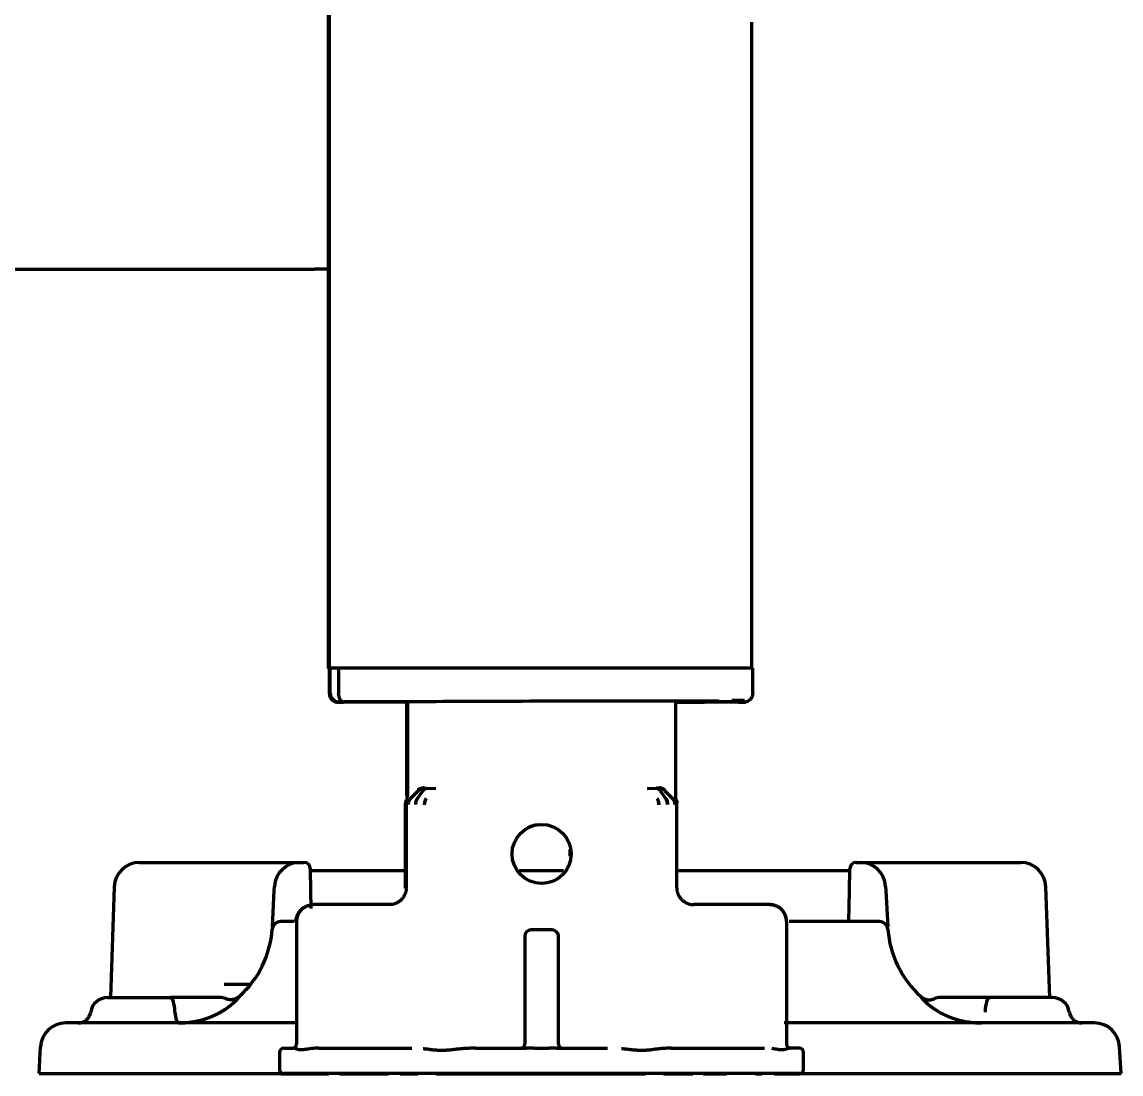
# Model space of a CAD drawing. Header units: inches. Extents: x 904 to 7172, y 213 to 5528.
# Drawn here: x 7042.4 to 7172.4, y 1858.2 to 1982.7 of the extents above; entities that cross this region are included whole.
import ezdxf

# ---------------------------------------------------------------- set-up
doc = ezdxf.new("R2010")
doc.units = ezdxf.units.IN

msp = doc.modelspace()

# ---------------------------------------------------------------- linework, layer by layer
at = {"linetype": 'Continuous', "lineweight": 70}
for p, q in [((7078.74, 2036.72), (7078.74, 1906.22)), ((7078.64, 2034.92), (7078.64, 1953.42)), ((7128.74, 1982.65), (7128.74, 1906.22)), ((7025.34, 1953.42), (7077.04, 1953.42)), ((7078.64, 1953.42), (7077.04, 1953.42)), ((7078.64, 1953.45), (7078.64, 1906.17)), ((7078.89, 1906.17), (7078.64, 1906.17)), ((7080.54, 1906.22), (7078.74, 1906.22)), ((7078.79, 1903.18), (7078.79, 1906.17)), ((7078.89, 1903.23), (7078.89, 1906.22)), ((7079.85, 1906.22), (7079.85, 1903.22)), ((7079.85, 1906.22), (7079.85, 1903.22)), ((7126.94, 1906.22), (7080.54, 1906.22)), ((7128.74, 1906.22), (7126.94, 1906.22)), ((7128.89, 1906.22), (7128.74, 1906.22)), ((7128.89, 1903.37), (7128.89, 1906.22)), ((7080.32, 1902.22), (7080.55, 1902.22)), ((7089.04, 1902.22), (7080.55, 1902.22)), ((7089.04, 1902.22), (7080.55, 1902.22)), ((7088.01, 1902.22), (7088.01, 1891.14)), ((7119.76, 1891.14), (7119.76, 1902.31)), ((7127.22, 1902.22), (7119.76, 1902.22)), ((7127.22, 1902.22), (7119.76, 1902.22)), ((7127.23, 1902.22), (7127.46, 1902.22)), ((7128.89, 1903.37), (7128.89, 1903.23)), ((7080.22, 1902.17), (7080.45, 1902.17)), ((7088.01, 1902.17), (7080.45, 1902.17)), ((7088.01, 1902.17), (7080.45, 1902.17)), ((7087.91, 1902.17), (7087.91, 1891.09)), ((7127.12, 1902.17), (7119.76, 1902.17)), ((7127.12, 1902.17), (7119.76, 1902.17)), ((7127.13, 1902.17), (7127.36, 1902.17)), ((7090.35, 1892), (7091.38, 1891.98)), ((7116.39, 1891.98), (7117.43, 1892)), ((7089.33, 1891.72), (7088.39, 1890.78)), ((7089.85, 1891.7), (7089.18, 1890.76)), ((7089.19, 1890.76), (7089.18, 1890.76)), ((7117.93, 1891.7), (7118.59, 1890.76)), ((7118.45, 1891.72), (7119.39, 1890.78)), ((7118.59, 1890.76), (7118.59, 1890.76)), ((7087.79, 1880.17), (7087.79, 1890.23)), ((7087.89, 1880.22), (7087.89, 1890.28)), ((7119.89, 1880.22), (7119.89, 1890.28)), ((7056.34, 1883.22), (7061.83, 1883.22)), ((7061.83, 1883.22), (7069.29, 1883.22)), ((7069.29, 1883.22), (7075.29, 1883.22)), ((7075.29, 1883.22), (7075.73, 1883.22)), ((7075.73, 1883.22), (7075.77, 1883.22)), ((7141.14, 1883.22), (7141.11, 1883.22)), ((7141.14, 1883.22), (7141.59, 1883.22)), ((7141.59, 1883.22), (7147.59, 1883.22)), ((7147.59, 1883.22), (7155.04, 1883.22)), ((7155.04, 1883.22), (7160.54, 1883.22)), ((7076.52, 1882.48), (7076.56, 1879.85)), ((7087.79, 1882.22), (7076.52, 1882.22)), ((7106.48, 1882.22), (7101.22, 1882.22)), ((7140.36, 1882.22), (7119.89, 1882.22)), ((7140.32, 1879.85), (7140.36, 1882.48)), ((7053.34, 1880.33), (7052.88, 1867.22)), ((7072.26, 1879.88), (7072.29, 1880.38)), ((7144.59, 1880.38), (7144.61, 1879.88)), ((7164, 1867.22), (7163.54, 1880.33)), ((7072.04, 1875.59), (7072.26, 1879.88)), ((7076.56, 1879.85), (7076.6, 1877.77)), ((7140.25, 1876.22), (7140.32, 1879.85)), ((7144.61, 1879.88), (7144.84, 1875.59)), ((7085.89, 1878.22), (7076.9, 1878.22)), ((7130.87, 1878.22), (7121.89, 1878.22)), ((7074.63, 1876.22), (7073.02, 1876.22)), ((7074.9, 1876.22), (7074.9, 1861.72)), ((7132.87, 1876.22), (7132.87, 1861.72)), ((7143.86, 1876.22), (7133.17, 1876.22)), ((7105.14, 1875.22), (7102.64, 1875.22)), ((7101.89, 1874.47), (7101.89, 1861.72)), ((7105.89, 1861.72), (7105.89, 1874.47)), ((7068.44, 1868.77), (7066.34, 1868.77)), ((7069.46, 1868.77), (7068.44, 1868.77)), ((7052.53, 1867.22), (7059.99, 1867.22)), ((7164.34, 1867.22), (7156.88, 1867.22)), ((7074.8, 1864.22), (7047.6, 1864.22)), ((7169.28, 1864.22), (7132.6, 1864.22)), ((7044.44, 1858.22), (7044.6, 1861.38)), ((7072.89, 1860.72), (7072.89, 1858.72)), ((7073.39, 1861.22), (7074.55, 1861.22)), ((7077.53, 1861.22), (7088.55, 1861.22)), ((7096.09, 1861.22), (7102.11, 1861.22)), ((7102.99, 1861.22), (7104.79, 1861.22)), ((7105.66, 1861.22), (7111.68, 1861.22)), ((7119.23, 1861.22), (7130.25, 1861.22)), ((7134.39, 1861.22), (7133.23, 1861.22)), ((7134.89, 1858.72), (7134.89, 1860.72)), ((7172.44, 1858.22), (7172.27, 1861.38)), ((7044.44, 1858.22), (7073.29, 1858.22)), ((7078.7, 1858.17), (7073.29, 1858.17)), ((7134.39, 1858.22), (7073.39, 1858.22)), ((7085.78, 1858.17), (7080.01, 1858.17)), ((7089.25, 1858.17), (7087.15, 1858.17)), ((7116.18, 1858.17), (7091.41, 1858.17)), ((7121.77, 1858.17), (7118.32, 1858.17)), ((7125.78, 1858.17), (7122.99, 1858.17)), ((7129.94, 1858.17), (7129.21, 1858.17)), ((7134.29, 1858.17), (7131.46, 1858.17)), ((7134.51, 1858.22), (7172.44, 1858.22))]:
    msp.add_line(p, q, dxfattribs=at)
msp.add_circle((7103.89, 1884.22), 3.5, dxfattribs=at)
for centre, radius, start, end in [((7103.79, 1884.17), 3.5, 92.0362, 115.6444), ((7103.79, 1884.17), 3.5, 356.5294, 9.5962), ((7056.34, 1880.22), 3, 90, 178), ((7075.29, 1880.22), 3, 90, 177), ((7075.77, 1882.47), 0.75, 1, 90), ((7141.11, 1882.47), 0.75, 90, 179), ((7141.59, 1880.22), 3, 3, 90), ((7160.54, 1880.22), 3, 2, 90), ((7073.02, 1875.22), 1, 90, 175.5883), ((7143.86, 1875.22), 1, 4.4117, 90), ((7060.06, 1876.22), 12, 312.3399, 355.5883), ((7102.64, 1874.47), 0.75, 90, 180), ((7105.14, 1874.47), 0.75, 0, 90), ((7156.82, 1876.22), 12, 184.4117, 227.6601), ((7052.53, 1865.22), 2, 90, 171.7868), ((7164.34, 1865.22), 2, 8.2132, 90), ((7049.07, 1865.72), 1.5, 270, 351.7868), ((7167.81, 1865.72), 1.5, 188.2132, 270), ((7047.6, 1861.22), 3, 90, 177), ((7169.28, 1861.22), 3, 3, 90), ((7073.39, 1860.72), 0.5, 90, 180), ((7101.39, 1861.72), 0.5, 270, 360), ((7106.39, 1861.72), 0.5, 180, 270), ((7134.39, 1860.72), 0.5, 0, 90), ((7073.39, 1858.72), 0.5, 180, 270), ((7073.29, 1858.67), 0.5, 244.1573, 270), ((7134.29, 1858.67), 0.5, 270, 295.8427), ((7134.39, 1858.72), 0.5, 270, 0)]:
    msp.add_arc(centre, radius, start, end, dxfattribs=at)
for centre, major_axis, ratio, start_param, end_param in [((7079.79, 1903.18), (-1, 0), 0.999995, 0, 1.567711), ((7079.89, 1903.23), (-1, 0), 0.999995, 0, 1.567711), ((7080.55, 1903.22), (0, 1), 0.707107, 1.570796, 3.141593), ((7080.55, 1903.22), (0, 1), 0.707107, 1.570796, 3.141593), ((7081.39, 1902.22), (-1.5, 0), 0.003085, 0.00001, 0.785408), ((7080.45, 1903.17), (0, 1), 0.707107, 2.817591, 3.141593), ((7080.45, 1903.17), (0, 1), 0.707107, 2.817591, 3.141593), ((7103.89, 1902.22), (21, 0.06), 0.003085, 5.569494, 8.63937), ((7103.79, 1902.17), (21, 0.06), 0.003085, 5.569494, 6.074996), ((7126.39, 1902.36), (1.5, 0), 0.003085, 6.283176, 7.853972), ((7126.39, 1902.22), (1.5, 0), 0.003085, 5.497778, 6.283176), ((7127.79, 1903.18), (-1, 0), 0.999995, 1.573882, 2.090393), ((7127.89, 1903.23), (-1, 0), 0.999995, 1.573882, 3.141593), ((7081.29, 1902.17), (-1.5, 0), 0.003085, 0.00001, 0.785408), ((7126.29, 1902.17), (1.5, 0), 0.003085, 5.497778, 6.283176), ((7090.04, 1891.01), (-0.707, -0.707), 0.999695, 3.927142, 4.71239), ((7089.68, 1890.06), (-0.017, -1), 0.707053, 3.945502, 4.724738), ((7090.72, 1890.04), (-0.01, -1), 0.707088, 3.940402, 4.719667), ((7117.06, 1890.04), (0.01, -1), 0.707088, 1.563519, 2.342782), ((7118.09, 1890.06), (0.017, -1), 0.707053, 1.558447, 2.337683), ((7118.68, 1890.07), (0.508, -0.861), 0.999795, 1.037568, 1.82282), ((7076.8, 1876.17), (1.41, 1.41), 0.999695, 1.370313, 2.330252), ((7076.9, 1876.22), (1.41, 1.41), 0.999695, 0.78555, 2.356042), ((7130.87, 1876.22), (-1.41, 1.41), 0.999695, 3.927143, 5.497635), ((7059.99, 1865.22), (0, -2), 0.263465, 1.714146, 3.141593), ((7065.8, 1865.22), (0, -2), 1, 2.752772, 3.14159), ((7151.08, 1865.22), (0, 2), 1, 0, 0.388814), ((7156.88, 1865.22), (0, -2), 0.263455, 3.141593, 4.569043), ((7060.91, 1865.72), (0, 1.5), 0.263454, 1.714405, 3.141591), ((7074.4, 1861.72), (0, 0.5), 0.999848, 3.141593, 4.712389), ((7074.4, 1861.72), (0, -0.5), 0.999848, 0, 1.570796), ((7133.37, 1861.72), (0, -0.5), 0.999848, 4.712389, 6.283185)]:
    msp.add_ellipse(centre, major_axis=major_axis, ratio=ratio, start_param=start_param, end_param=end_param, dxfattribs=at)
for points, knots in [([(7090.03, 1892.03), (7089.95, 1892.03), (7089.87, 1892.03), (7089.73, 1892.01), (7089.66, 1891.99), (7089.57, 1891.96), (7089.54, 1891.95), (7089.48, 1891.93), (7089.45, 1891.91), (7089.39, 1891.88), (7089.36, 1891.87), (7089.31, 1891.83), (7089.28, 1891.81), (7089.26, 1891.79)], [0, 0, 0, 0, 0.25, 0.25, 0.5, 0.5, 0.625, 0.625, 0.75, 0.75, 0.875, 0.875, 1, 1, 1, 1]), ([(7089.85, 1891.7), (7089.88, 1891.75), (7089.92, 1891.79), (7089.97, 1891.84), (7089.98, 1891.85), (7090, 1891.86), (7090.01, 1891.87), (7090.04, 1891.89), (7090.06, 1891.91), (7090.12, 1891.95), (7090.17, 1891.96), (7090.22, 1891.98), (7090.24, 1891.99), (7090.25, 1891.99), (7090.26, 1891.99), (7090.26, 1891.99), (7090.27, 1891.99), (7090.27, 1891.99), (7090.3, 1892), (7090.32, 1892), (7090.35, 1892)], [0, 0, 0, 0, 0.25, 0.25, 0.3125, 0.3125, 0.375, 0.375, 0.5, 0.5, 0.75, 0.75, 0.8125, 0.828125, 0.828125, 0.84375, 0.84375, 0.875, 0.875, 1, 1, 1, 1]), ([(7117.93, 1891.7), (7117.89, 1891.75), (7117.86, 1891.79), (7117.8, 1891.84), (7117.78, 1891.86), (7117.75, 1891.89), (7117.74, 1891.89), (7117.72, 1891.91), (7117.71, 1891.91), (7117.66, 1891.95), (7117.61, 1891.96), (7117.56, 1891.98), (7117.54, 1891.99), (7117.53, 1891.99), (7117.52, 1891.99), (7117.52, 1891.99), (7117.51, 1891.99), (7117.5, 1891.99), (7117.48, 1892), (7117.45, 1892), (7117.43, 1892)], [0, 0, 0, 0, 0.25, 0.25, 0.375, 0.375, 0.4375, 0.4375, 0.5, 0.5, 0.75, 0.75, 0.8125, 0.828125, 0.828125, 0.84375, 0.84375, 0.875, 0.875, 1, 1, 1, 1]), ([(7118.45, 1891.72), (7118.4, 1891.77), (7118.3, 1891.85), (7118.18, 1891.91), (7118.06, 1891.96), (7118, 1891.98), (7117.92, 1892), (7117.89, 1892), (7117.87, 1892), (7117.85, 1892.01), (7117.84, 1892.01), (7117.8, 1892.01), (7117.77, 1892.01), (7117.74, 1892.01)], [0, 0, 0, 0, 0.25, 0.5, 0.5, 0.75, 0.75, 0.8125, 0.84375, 0.84375, 0.875, 0.875, 1, 1, 1, 1]), ([(7118.52, 1891.79), (7118.47, 1891.83), (7118.42, 1891.87), (7118.3, 1891.93), (7118.24, 1891.95), (7118.12, 1891.99), (7118.05, 1892.01), (7117.91, 1892.03), (7117.83, 1892.03), (7117.75, 1892.03)], [0, 0, 0, 0, 0.25, 0.25, 0.5, 0.5, 0.75, 0.75, 1, 1, 1, 1]), ([(7087.83, 1890.52), (7087.83, 1890.52), (7087.83, 1890.52), (7087.82, 1890.49), (7087.81, 1890.45), (7087.8, 1890.38), (7087.79, 1890.3), (7087.79, 1890.26), (7087.79, 1890.23)], [0, 0, 0, 0, 0.000031, 0.000031, 0.250024, 0.500016, 0.750008, 1, 1, 1, 1]), ([(7087.93, 1890.57), (7087.93, 1890.57), (7087.93, 1890.57), (7087.92, 1890.54), (7087.91, 1890.5), (7087.9, 1890.43), (7087.89, 1890.35), (7087.89, 1890.31), (7087.89, 1890.28)], [0, 0, 0, 0, 0.000031, 0.000031, 0.250024, 0.500016, 0.750008, 1, 1, 1, 1]), ([(7087.93, 1890.57), (7087.96, 1890.66), (7087.98, 1890.75), (7088, 1890.9), (7088.01, 1890.97), (7088.01, 1891.05), (7088.01, 1891.09), (7088.01, 1891.11), (7088.01, 1891.12), (7088.01, 1891.13), (7088.01, 1891.13), (7088.01, 1891.14)], [0, 0, 0, 0, 0.5, 0.5, 0.75, 0.875, 0.9375, 0.9375, 0.96875, 0.96875, 1, 1, 1, 1]), ([(7088.39, 1890.78), (7088.34, 1890.73), (7088.3, 1890.68), (7088.23, 1890.57), (7088.2, 1890.51), (7088.15, 1890.39), (7088.13, 1890.33), (7088.1, 1890.2), (7088.1, 1890.14), (7088.1, 1890.07)], [0, 0, 0, 0, 0.25, 0.25, 0.5, 0.5, 0.75, 0.75, 1, 1, 1, 1]), ([(7090.22, 1890.74), (7090.22, 1890.74), (7090.22, 1890.74), (7090.2, 1890.72), (7090.17, 1890.67), (7090.13, 1890.59), (7090.09, 1890.51), (7090.06, 1890.42), (7090.04, 1890.33), (7090.02, 1890.23), (7090.01, 1890.14), (7090.01, 1890.07), (7090.01, 1890.04)], [0, 0, 0, 0, 0.00004, 0.00004, 0.125035, 0.25003, 0.375025, 0.50002, 0.625015, 0.75001, 0.875005, 1, 1, 1, 1]), ([(7117.56, 1890.74), (7117.56, 1890.74), (7117.56, 1890.74), (7117.58, 1890.72), (7117.61, 1890.67), (7117.65, 1890.59), (7117.68, 1890.51), (7117.71, 1890.42), (7117.74, 1890.33), (7117.76, 1890.23), (7117.77, 1890.14), (7117.77, 1890.07), (7117.77, 1890.04)], [0, 0, 0, 0, 0.000028, 0.000028, 0.125025, 0.250021, 0.375018, 0.500014, 0.625011, 0.750007, 0.875004, 1, 1, 1, 1]), ([(7119.39, 1890.78), (7119.43, 1890.73), (7119.47, 1890.68), (7119.53, 1890.6), (7119.55, 1890.57), (7119.58, 1890.51), (7119.59, 1890.48), (7119.63, 1890.39), (7119.65, 1890.33), (7119.67, 1890.24), (7119.67, 1890.2), (7119.67, 1890.16), (7119.68, 1890.15), (7119.68, 1890.14), (7119.68, 1890.13), (7119.68, 1890.1), (7119.68, 1890.09), (7119.68, 1890.07)], [0, 0, 0, 0, 0.25, 0.25, 0.375, 0.375, 0.5, 0.5, 0.75, 0.75, 0.875, 0.875, 0.90625, 0.90625, 0.9375, 0.9375, 1, 1, 1, 1]), ([(7119.85, 1890.57), (7119.82, 1890.66), (7119.8, 1890.75), (7119.78, 1890.9), (7119.77, 1890.97), (7119.77, 1891.05), (7119.76, 1891.09), (7119.76, 1891.11), (7119.76, 1891.12), (7119.76, 1891.13), (7119.76, 1891.13), (7119.76, 1891.14)], [0, 0, 0, 0, 0.5, 0.5, 0.75, 0.875, 0.9375, 0.9375, 0.96875, 0.96875, 1, 1, 1, 1]), ([(7119.85, 1890.57), (7119.85, 1890.57), (7119.85, 1890.57), (7119.85, 1890.54), (7119.87, 1890.5), (7119.88, 1890.43), (7119.89, 1890.35), (7119.89, 1890.31), (7119.89, 1890.28)], [0, 0, 0, 0, 0.000031, 0.000031, 0.250024, 0.500016, 0.750008, 1, 1, 1, 1]), ([(7074.9, 1876.22), (7074.9, 1876.24), (7074.9, 1876.25), (7074.9, 1876.29), (7074.9, 1876.3), (7074.91, 1876.35), (7074.91, 1876.39), (7074.92, 1876.48), (7074.94, 1876.61), (7074.97, 1876.74), (7075, 1876.83), (7075.01, 1876.86), (7075.03, 1876.93), (7075.04, 1876.96), (7075.11, 1877.11), (7075.17, 1877.22), (7075.28, 1877.39), (7075.31, 1877.44), (7075.38, 1877.51), (7075.4, 1877.54), (7075.44, 1877.59), (7075.46, 1877.61), (7075.58, 1877.73), (7075.68, 1877.81), (7075.82, 1877.9), (7075.84, 1877.92), (7075.89, 1877.94), (7075.9, 1877.95), (7075.93, 1877.97), (7076, 1878.01), (7076.08, 1878.04), (7076.26, 1878.12), (7076.38, 1878.16), (7076.54, 1878.19), (7076.58, 1878.19), (7076.64, 1878.2), (7076.67, 1878.21), (7076.77, 1878.22), (7076.84, 1878.22), (7076.9, 1878.22)], [0, 0, 0, 0, 0.015625, 0.015625, 0.03125, 0.03125, 0.0625, 0.0625, 0.125, 0.1875, 0.1875, 0.21875, 0.21875, 0.25, 0.25, 0.375, 0.375, 0.4375, 0.4375, 0.46875, 0.46875, 0.5, 0.5, 0.625, 0.625, 0.65625, 0.65625, 0.671875, 0.671875, 0.6875, 0.75, 0.75, 0.875, 0.875, 0.90625, 0.90625, 0.9375, 0.9375, 1, 1, 1, 1]), ([(7132.87, 1876.22), (7132.87, 1876.24), (7132.87, 1876.25), (7132.87, 1876.29), (7132.87, 1876.3), (7132.87, 1876.35), (7132.87, 1876.39), (7132.86, 1876.48), (7132.84, 1876.61), (7132.81, 1876.74), (7132.78, 1876.83), (7132.77, 1876.86), (7132.75, 1876.93), (7132.73, 1876.96), (7132.67, 1877.11), (7132.61, 1877.22), (7132.5, 1877.39), (7132.46, 1877.44), (7132.4, 1877.51), (7132.38, 1877.54), (7132.33, 1877.59), (7132.31, 1877.61), (7132.2, 1877.73), (7132.1, 1877.81), (7131.96, 1877.9), (7131.93, 1877.92), (7131.89, 1877.94), (7131.88, 1877.95), (7131.85, 1877.97), (7131.78, 1878.01), (7131.7, 1878.04), (7131.52, 1878.12), (7131.4, 1878.16), (7131.23, 1878.19), (7131.2, 1878.19), (7131.14, 1878.2), (7131.1, 1878.21), (7131.01, 1878.22), (7130.94, 1878.22), (7130.87, 1878.22)], [0, 0, 0, 0, 0.015625, 0.015625, 0.03125, 0.03125, 0.0625, 0.0625, 0.125, 0.1875, 0.1875, 0.21875, 0.21875, 0.25, 0.25, 0.375, 0.375, 0.4375, 0.4375, 0.46875, 0.46875, 0.5, 0.5, 0.625, 0.625, 0.65625, 0.65625, 0.671875, 0.671875, 0.6875, 0.75, 0.75, 0.875, 0.875, 0.90625, 0.90625, 0.9375, 0.9375, 1, 1, 1, 1]), ([(7064.22, 1867.22), (7063.89, 1867.22), (7063.56, 1867.22), (7063.06, 1867.22), (7062.89, 1867.22), (7062.55, 1867.22), (7062.38, 1867.22), (7062.03, 1867.22), (7061.86, 1867.22), (7061.59, 1867.22), (7061.5, 1867.22), (7061.32, 1867.22), (7061.23, 1867.22), (7060.95, 1867.22), (7060.76, 1867.22), (7060.38, 1867.22), (7060.19, 1867.22), (7059.99, 1867.22)], [0, 0, 0, 0, 0.25, 0.25, 0.375, 0.375, 0.5, 0.5, 0.625, 0.625, 0.6875, 0.6875, 0.75, 0.75, 0.875, 0.875, 1, 1, 1, 1]), ([(7065.8, 1867.22), (7065.8, 1867.22), (7065.79, 1867.22), (7065.76, 1867.22), (7065.73, 1867.22), (7065.67, 1867.22), (7065.63, 1867.22), (7065.56, 1867.22), (7065.53, 1867.22), (7065.49, 1867.22), (7065.47, 1867.22), (7065.44, 1867.22), (7065.42, 1867.22), (7065.34, 1867.22), (7065.27, 1867.22), (7065.1, 1867.22), (7065.01, 1867.22), (7064.89, 1867.22), (7064.86, 1867.22), (7064.81, 1867.22), (7064.78, 1867.22), (7064.7, 1867.22), (7064.64, 1867.22), (7064.47, 1867.22), (7064.35, 1867.22), (7064.22, 1867.22)], [0, 0, 0, 0, 0.120168, 0.120168, 0.245859, 0.245859, 0.371549, 0.371549, 0.434394, 0.434394, 0.465816, 0.465816, 0.497239, 0.497239, 0.622929, 0.622929, 0.74862, 0.74862, 0.780042, 0.780042, 0.811465, 0.811465, 0.87431, 0.87431, 1, 1, 1, 1]), ([(7066.65, 1865.97), (7066.66, 1865.97), (7066.67, 1865.98), (7066.7, 1866), (7066.72, 1866.01), (7066.74, 1866.03), (7066.76, 1866.04), (7066.78, 1866.06), (7066.8, 1866.07), (7066.82, 1866.09), (7066.84, 1866.1), (7066.86, 1866.12), (7066.88, 1866.13), (7066.9, 1866.15), (7066.92, 1866.16), (7066.94, 1866.18), (7066.96, 1866.19), (7066.98, 1866.21), (7067, 1866.22), (7067.02, 1866.24), (7067.04, 1866.25), (7067.06, 1866.27), (7067.08, 1866.28), (7067.1, 1866.3), (7067.12, 1866.31), (7067.14, 1866.33), (7067.16, 1866.35), (7067.17, 1866.36), (7067.19, 1866.38), (7067.21, 1866.39), (7067.23, 1866.4), (7067.24, 1866.42), (7067.26, 1866.43), (7067.28, 1866.45), (7067.3, 1866.46), (7067.31, 1866.48), (7067.37, 1866.53), (7067.47, 1866.62), (7067.59, 1866.74), (7067.7, 1866.84), (7067.8, 1866.94), (7067.88, 1867.03), (7067.95, 1867.12), (7068.01, 1867.19), (7068.04, 1867.23), (7068.06, 1867.25), (7068.07, 1867.27), (7068.08, 1867.28), (7068.09, 1867.29), (7068.1, 1867.3), (7068.11, 1867.31), (7068.11, 1867.32), (7068.12, 1867.33), (7068.12, 1867.33), (7068.13, 1867.34), (7068.13, 1867.34), (7068.13, 1867.35), (7068.14, 1867.35), (7068.14, 1867.35), (7068.14, 1867.35), (7068.14, 1867.35), (7068.14, 1867.35)], [0, 0, 0, 0, 0.005981, 0.011979, 0.017993, 0.024024, 0.030072, 0.036136, 0.042216, 0.048312, 0.054424, 0.060552, 0.066696, 0.072855, 0.07903, 0.085221, 0.091427, 0.097648, 0.103885, 0.110137, 0.116404, 0.122686, 0.128984, 0.135296, 0.141623, 0.147964, 0.154321, 0.160692, 0.167078, 0.173478, 0.179893, 0.186322, 0.192766, 0.199223, 0.205695, 0.212182, 0.218682, 0.277307, 0.334296, 0.389687, 0.443531, 0.513013, 0.578894, 0.641314, 0.700366, 0.720227, 0.739948, 0.759533, 0.778983, 0.798302, 0.817491, 0.83655, 0.855481, 0.874285, 0.892964, 0.911522, 0.92996, 0.94828, 0.966483, 0.984571, 1, 1, 1, 1]), ([(7148.74, 1867.35), (7148.74, 1867.35), (7148.74, 1867.35), (7148.74, 1867.35), (7148.74, 1867.35), (7148.74, 1867.35), (7148.74, 1867.35), (7148.74, 1867.34), (7148.75, 1867.34), (7148.75, 1867.34), (7148.75, 1867.34), (7148.75, 1867.34), (7148.75, 1867.33), (7148.76, 1867.33), (7148.76, 1867.33), (7148.76, 1867.32), (7148.77, 1867.31), (7148.79, 1867.29), (7148.8, 1867.26), (7148.83, 1867.23), (7148.87, 1867.19), (7148.92, 1867.12), (7149, 1867.03), (7149.08, 1866.94), (7149.18, 1866.84), (7149.28, 1866.74), (7149.4, 1866.62), (7149.51, 1866.53), (7149.58, 1866.46), (7149.62, 1866.43), (7149.65, 1866.4), (7149.69, 1866.37), (7149.73, 1866.34), (7149.77, 1866.31), (7149.8, 1866.28), (7149.84, 1866.25), (7149.88, 1866.22), (7149.92, 1866.18), (7149.97, 1866.15), (7150.01, 1866.12), (7150.05, 1866.09), (7150.09, 1866.06), (7150.14, 1866.03), (7150.18, 1866), (7150.21, 1865.98), (7150.22, 1865.97)], [0, 0, 0, 0, 0.029105, 0.038847, 0.048609, 0.058391, 0.068194, 0.078018, 0.087864, 0.09773, 0.107619, 0.117529, 0.127462, 0.137417, 0.147396, 0.157398, 0.192275, 0.227923, 0.264352, 0.301579, 0.36045, 0.422688, 0.488383, 0.557676, 0.611378, 0.666619, 0.723453, 0.781915, 0.795247, 0.808519, 0.821731, 0.834881, 0.84797, 0.860996, 0.87396, 0.886861, 0.899697, 0.912469, 0.925176, 0.937816, 0.95039, 0.962897, 0.975334, 0.987703, 1, 1, 1, 1]), ([(7148.74, 1867.35), (7148.79, 1867.3), (7148.85, 1867.26), (7148.97, 1867.17), (7149.04, 1867.14), (7149.17, 1867.07), (7149.24, 1867.05), (7149.38, 1867), (7149.46, 1866.99), (7149.6, 1866.97), (7149.67, 1866.96), (7149.81, 1866.96), (7149.88, 1866.96), (7150.01, 1866.98), (7150.08, 1867), (7150.2, 1867.03), (7150.26, 1867.05), (7150.32, 1867.07)], [0, 0, 0, 0, 0.125, 0.125, 0.25, 0.25, 0.375, 0.375, 0.5, 0.5, 0.625, 0.625, 0.75, 0.75, 0.875, 0.875, 1, 1, 1, 1]), ([(7152.66, 1867.22), (7152.63, 1867.22), (7152.6, 1867.22), (7152.53, 1867.22), (7152.44, 1867.22), (7152.35, 1867.22), (7152.18, 1867.22), (7152.07, 1867.22), (7151.92, 1867.22), (7151.87, 1867.22), (7151.8, 1867.22), (7151.78, 1867.22), (7151.74, 1867.22), (7151.63, 1867.22), (7151.54, 1867.22), (7151.44, 1867.22), (7151.41, 1867.22), (7151.36, 1867.22), (7151.35, 1867.22), (7151.32, 1867.22), (7151.31, 1867.22), (7151.25, 1867.22), (7151.21, 1867.22), (7151.14, 1867.22), (7151.12, 1867.22), (7151.09, 1867.22), (7151.08, 1867.22), (7151.08, 1867.22)], [0, 0, 0, 0, 0.031409, 0.031409, 0.062818, 0.125636, 0.125636, 0.251273, 0.251273, 0.314091, 0.314091, 0.3455, 0.3455, 0.376909, 0.502546, 0.502546, 0.565364, 0.565364, 0.596773, 0.596773, 0.628182, 0.628182, 0.753819, 0.753819, 0.879455, 0.879455, 1, 1, 1, 1]), ([(7156.88, 1867.22), (7156.69, 1867.22), (7156.49, 1867.22), (7156.21, 1867.22), (7156.11, 1867.22), (7155.93, 1867.22), (7155.83, 1867.22), (7155.37, 1867.22), (7155.02, 1867.22), (7154.58, 1867.22), (7154.5, 1867.22), (7154.33, 1867.22), (7154.24, 1867.22), (7153.99, 1867.22), (7153.82, 1867.22), (7153.32, 1867.22), (7152.99, 1867.22), (7152.66, 1867.22)], [0, 0, 0, 0, 0.125, 0.125, 0.1875, 0.1875, 0.25, 0.25, 0.5, 0.5, 0.5625, 0.5625, 0.625, 0.625, 0.75, 0.75, 1, 1, 1, 1]), ([(7060.91, 1864.22), (7060.92, 1864.22), (7060.95, 1864.22), (7060.99, 1864.22), (7061.04, 1864.22), (7061.08, 1864.22), (7061.13, 1864.22), (7061.17, 1864.22), (7061.21, 1864.23), (7061.26, 1864.23), (7061.3, 1864.23), (7061.34, 1864.23), (7061.39, 1864.23), (7061.43, 1864.23), (7061.47, 1864.24), (7061.52, 1864.24), (7061.56, 1864.24), (7061.61, 1864.24), (7061.65, 1864.25), (7061.69, 1864.25), (7061.74, 1864.25), (7061.78, 1864.26), (7061.82, 1864.26), (7061.87, 1864.26), (7061.91, 1864.27), (7061.95, 1864.27), (7062, 1864.28), (7062.04, 1864.28), (7062.08, 1864.28), (7062.13, 1864.29), (7062.17, 1864.29), (7062.21, 1864.3), (7062.26, 1864.3), (7062.3, 1864.31), (7062.34, 1864.32), (7062.38, 1864.32), (7062.43, 1864.33), (7062.47, 1864.33), (7062.51, 1864.34), (7062.56, 1864.35), (7062.6, 1864.35), (7062.64, 1864.36), (7062.68, 1864.37), (7062.73, 1864.37), (7062.77, 1864.38), (7062.81, 1864.39), (7062.85, 1864.4), (7062.9, 1864.4), (7062.94, 1864.41), (7062.98, 1864.42), (7063.02, 1864.43), (7063.06, 1864.44), (7063.11, 1864.45), (7063.15, 1864.46), (7063.19, 1864.46), (7063.23, 1864.47), (7063.27, 1864.48), (7063.32, 1864.49), (7063.36, 1864.5), (7063.4, 1864.51), (7063.44, 1864.52), (7063.48, 1864.53), (7063.52, 1864.54), (7063.56, 1864.55), (7063.6, 1864.56), (7063.64, 1864.57), (7063.69, 1864.59), (7063.73, 1864.6), (7063.77, 1864.61), (7063.81, 1864.62), (7063.85, 1864.63), (7063.89, 1864.64), (7063.93, 1864.66), (7063.97, 1864.67), (7064.01, 1864.68), (7064.05, 1864.69), (7064.1, 1864.71), (7064.17, 1864.73), (7064.24, 1864.76), (7064.32, 1864.78), (7064.4, 1864.81), (7064.48, 1864.84), (7064.56, 1864.87), (7064.63, 1864.9), (7064.71, 1864.93), (7064.79, 1864.96), (7064.86, 1864.99), (7064.94, 1865.02), (7065.01, 1865.05), (7065.09, 1865.09), (7065.16, 1865.12), (7065.24, 1865.15), (7065.31, 1865.19), (7065.39, 1865.23), (7065.46, 1865.26), (7065.54, 1865.3), (7065.61, 1865.34), (7065.68, 1865.37), (7065.75, 1865.41), (7065.83, 1865.45), (7065.9, 1865.49), (7065.97, 1865.53), (7066.04, 1865.57), (7066.11, 1865.62), (7066.18, 1865.66), (7066.25, 1865.7), (7066.32, 1865.74), (7066.39, 1865.79), (7066.45, 1865.83), (7066.52, 1865.88), (7066.59, 1865.92), (7066.63, 1865.95), (7066.65, 1865.97)], [0, 0, 0, 0, 0.006366, 0.012739, 0.019119, 0.025506, 0.031899, 0.0383, 0.044708, 0.051122, 0.057542, 0.06397, 0.070404, 0.076844, 0.083291, 0.089744, 0.096204, 0.10267, 0.109142, 0.115621, 0.122106, 0.128598, 0.135096, 0.1416, 0.14811, 0.154627, 0.16115, 0.167679, 0.174215, 0.180756, 0.187304, 0.193857, 0.200417, 0.206983, 0.213555, 0.220133, 0.226717, 0.233307, 0.239902, 0.246504, 0.253112, 0.259725, 0.266344, 0.272969, 0.2796, 0.286236, 0.292878, 0.299525, 0.306178, 0.312837, 0.319501, 0.326171, 0.332846, 0.339527, 0.346213, 0.352904, 0.359602, 0.366304, 0.373012, 0.379725, 0.386443, 0.393167, 0.399896, 0.40663, 0.413369, 0.420114, 0.426863, 0.433618, 0.440378, 0.447143, 0.453913, 0.460688, 0.467469, 0.474254, 0.481044, 0.487839, 0.494639, 0.508034, 0.521492, 0.535014, 0.5486, 0.562249, 0.575962, 0.589737, 0.603575, 0.617475, 0.631436, 0.64546, 0.659546, 0.673693, 0.687901, 0.70217, 0.7165, 0.73089, 0.74534, 0.75985, 0.774421, 0.78905, 0.80374, 0.818488, 0.833295, 0.84816, 0.863085, 0.878067, 0.893108, 0.908207, 0.923363, 0.938576, 0.953847, 0.969175, 0.984559, 1, 1, 1, 1]), ([(7150.22, 1865.97), (7150.24, 1865.96), (7150.26, 1865.94), (7150.29, 1865.92), (7150.33, 1865.9), (7150.36, 1865.87), (7150.39, 1865.85), (7150.43, 1865.83), (7150.46, 1865.81), (7150.5, 1865.78), (7150.53, 1865.76), (7150.57, 1865.74), (7150.6, 1865.72), (7150.64, 1865.69), (7150.67, 1865.67), (7150.71, 1865.65), (7150.74, 1865.63), (7150.78, 1865.61), (7150.82, 1865.59), (7150.85, 1865.57), (7150.89, 1865.54), (7150.92, 1865.52), (7150.96, 1865.5), (7151, 1865.48), (7151.03, 1865.46), (7151.07, 1865.44), (7151.11, 1865.42), (7151.14, 1865.4), (7151.18, 1865.38), (7151.22, 1865.36), (7151.26, 1865.34), (7151.29, 1865.32), (7151.33, 1865.3), (7151.37, 1865.29), (7151.41, 1865.27), (7151.44, 1865.25), (7151.48, 1865.23), (7151.52, 1865.21), (7151.56, 1865.19), (7151.59, 1865.17), (7151.63, 1865.16), (7151.67, 1865.14), (7151.71, 1865.12), (7151.75, 1865.1), (7151.79, 1865.09), (7151.82, 1865.07), (7151.86, 1865.05), (7151.9, 1865.04), (7151.94, 1865.02), (7151.98, 1865), (7152.02, 1864.99), (7152.06, 1864.97), (7152.1, 1864.95), (7152.14, 1864.94), (7152.17, 1864.92), (7152.21, 1864.91), (7152.25, 1864.89), (7152.29, 1864.88), (7152.33, 1864.86), (7152.37, 1864.85), (7152.41, 1864.83), (7152.45, 1864.82), (7152.49, 1864.81), (7152.53, 1864.79), (7152.57, 1864.78), (7152.61, 1864.76), (7152.65, 1864.75), (7152.8, 1864.7), (7153.05, 1864.62), (7153.43, 1864.52), (7153.8, 1864.44), (7154.09, 1864.38), (7154.28, 1864.35), (7154.36, 1864.34), (7154.45, 1864.33), (7154.54, 1864.32), (7154.62, 1864.3), (7154.71, 1864.29), (7154.8, 1864.28), (7154.89, 1864.27), (7154.98, 1864.27), (7155.07, 1864.26), (7155.16, 1864.25), (7155.25, 1864.25), (7155.34, 1864.24), (7155.43, 1864.23), (7155.52, 1864.23), (7155.61, 1864.23), (7155.7, 1864.22), (7155.79, 1864.22), (7155.88, 1864.22), (7155.94, 1864.22), (7155.97, 1864.22)], [0, 0, 0, 0, 0.007905, 0.015796, 0.023671, 0.031531, 0.039376, 0.047206, 0.055021, 0.06282, 0.070604, 0.078373, 0.086127, 0.093865, 0.101588, 0.109296, 0.116988, 0.124665, 0.132326, 0.139972, 0.147602, 0.155217, 0.162816, 0.170399, 0.177967, 0.185518, 0.193055, 0.200575, 0.20808, 0.215569, 0.223043, 0.2305, 0.237942, 0.245367, 0.252777, 0.26017, 0.267548, 0.27491, 0.282255, 0.289584, 0.296897, 0.304194, 0.311475, 0.31874, 0.325988, 0.333221, 0.340437, 0.347636, 0.354819, 0.361986, 0.369136, 0.37627, 0.383387, 0.390488, 0.397572, 0.404639, 0.41169, 0.418724, 0.425741, 0.432742, 0.439726, 0.446693, 0.453644, 0.460577, 0.467494, 0.474394, 0.481276, 0.488142, 0.550495, 0.612099, 0.672931, 0.732973, 0.746426, 0.759869, 0.773302, 0.786725, 0.800139, 0.813542, 0.826934, 0.840316, 0.853687, 0.867047, 0.880396, 0.893734, 0.907061, 0.920376, 0.93368, 0.946971, 0.960249, 0.973514, 0.986764, 1, 1, 1, 1]), ([(7076.66, 1861.18), (7076.54, 1861.16), (7076.42, 1861.15), (7076.2, 1861.11), (7076.09, 1861.1), (7075.89, 1861.07), (7075.8, 1861.05), (7075.66, 1861.04), (7075.62, 1861.03), (7075.53, 1861.03), (7075.49, 1861.03), (7075.41, 1861.03), (7075.37, 1861.03), (7075.3, 1861.03), (7075.26, 1861.04), (7075.16, 1861.05), (7075.1, 1861.07), (7075.01, 1861.09), (7074.99, 1861.1), (7074.93, 1861.11), (7074.91, 1861.12), (7074.84, 1861.15), (7074.8, 1861.16), (7074.77, 1861.18)], [0, 0, 0, 0, 0.125, 0.125, 0.25, 0.25, 0.375, 0.375, 0.4375, 0.4375, 0.5, 0.5, 0.5625, 0.5625, 0.625, 0.625, 0.75, 0.75, 0.8125, 0.8125, 0.875, 0.875, 1, 1, 1, 1]), ([(7077.53, 1861.22), (7077.38, 1861.22), (7077.23, 1861.22), (7077.02, 1861.21), (7076.94, 1861.2), (7076.8, 1861.19), (7076.73, 1861.19), (7076.66, 1861.18)], [0, 0, 0, 0, 0.5, 0.5, 0.75, 0.75, 1, 1, 1, 1]), ([(7094.44, 1861.16), (7094.24, 1861.14), (7094.03, 1861.12), (7093.63, 1861.08), (7093.43, 1861.05), (7093.03, 1861.01), (7092.83, 1860.99), (7092.58, 1860.98), (7092.54, 1860.97), (7092.44, 1860.97), (7092.39, 1860.97), (7092.24, 1860.96), (7092.14, 1860.96), (7091.95, 1860.96), (7091.86, 1860.96), (7091.67, 1860.97), (7091.57, 1860.97), (7091.29, 1860.99), (7091.11, 1861.01), (7090.84, 1861.04), (7090.75, 1861.05), (7090.57, 1861.08), (7090.48, 1861.09), (7090.22, 1861.12), (7090.05, 1861.14), (7089.88, 1861.16)], [0, 0, 0, 0, 0.125, 0.125, 0.25, 0.25, 0.375, 0.375, 0.40625, 0.40625, 0.4375, 0.4375, 0.5, 0.5, 0.5625, 0.5625, 0.625, 0.625, 0.75, 0.75, 0.8125, 0.8125, 0.875, 0.875, 1, 1, 1, 1]), ([(7096.09, 1861.22), (7095.82, 1861.22), (7095.54, 1861.22), (7095.13, 1861.2), (7094.99, 1861.2), (7094.72, 1861.18), (7094.58, 1861.17), (7094.44, 1861.16)], [0, 0, 0, 0, 0.5, 0.5, 0.75, 0.75, 1, 1, 1, 1]), ([(7102.39, 1861.22), (7102.34, 1861.22), (7102.3, 1861.22), (7102.21, 1861.22), (7102.16, 1861.22), (7102.11, 1861.22)], [0, 0, 0, 0, 0.5, 0.5, 1, 1, 1, 1]), ([(7105.66, 1861.22), (7105.62, 1861.22), (7105.57, 1861.22), (7105.48, 1861.22), (7105.43, 1861.22), (7105.39, 1861.22)], [0, 0, 0, 0, 0.5, 0.5, 1, 1, 1, 1]), ([(7117.9, 1861.16), (7117.73, 1861.14), (7117.56, 1861.12), (7117.21, 1861.08), (7117.03, 1861.05), (7116.67, 1861.01), (7116.49, 1860.99), (7116.25, 1860.98), (7116.2, 1860.97), (7116.11, 1860.97), (7116.06, 1860.97), (7115.92, 1860.96), (7115.73, 1860.96), (7115.54, 1860.96), (7115.34, 1860.97), (7115.24, 1860.97), (7115.05, 1860.99), (7114.95, 1860.99), (7114.8, 1861.01), (7114.75, 1861.01), (7114.65, 1861.02), (7114.6, 1861.03), (7114.35, 1861.05), (7114.15, 1861.08), (7113.75, 1861.12), (7113.54, 1861.14), (7113.34, 1861.16)], [0, 0, 0, 0, 0.125, 0.125, 0.25, 0.25, 0.375, 0.375, 0.40625, 0.40625, 0.4375, 0.4375, 0.5, 0.5625, 0.5625, 0.625, 0.625, 0.6875, 0.6875, 0.71875, 0.71875, 0.75, 0.75, 0.875, 0.875, 1, 1, 1, 1]), ([(7119.23, 1861.22), (7119.01, 1861.22), (7118.79, 1861.22), (7118.45, 1861.2), (7118.34, 1861.2), (7118.12, 1861.18), (7118.01, 1861.17), (7117.9, 1861.16)], [0, 0, 0, 0, 0.5, 0.5, 0.75, 0.75, 1, 1, 1, 1]), ([(7133.01, 1861.18), (7132.99, 1861.17), (7132.97, 1861.16), (7132.93, 1861.15), (7132.91, 1861.14), (7132.84, 1861.11), (7132.79, 1861.1), (7132.68, 1861.07), (7132.62, 1861.05), (7132.51, 1861.04), (7132.48, 1861.03), (7132.4, 1861.03), (7132.33, 1861.03), (7132.24, 1861.03), (7132.16, 1861.03), (7132.12, 1861.04), (7132.02, 1861.05), (7131.98, 1861.05), (7131.88, 1861.07), (7131.83, 1861.07), (7131.68, 1861.1), (7131.58, 1861.11), (7131.36, 1861.15), (7131.24, 1861.16), (7131.12, 1861.18)], [0, 0, 0, 0, 0.0625, 0.0625, 0.125, 0.125, 0.25, 0.25, 0.375, 0.375, 0.4375, 0.4375, 0.5, 0.5625, 0.5625, 0.625, 0.625, 0.6875, 0.6875, 0.75, 0.75, 0.875, 0.875, 1, 1, 1, 1]), ([(7133.23, 1861.22), (7133.2, 1861.22), (7133.16, 1861.22), (7133.1, 1861.21), (7133.09, 1861.2), (7133.05, 1861.19), (7133.03, 1861.19), (7133.01, 1861.18)], [0, 0, 0, 0, 0.5, 0.5, 0.75, 0.75, 1, 1, 1, 1])]:
    msp.add_open_spline(points, degree=3, knots=knots, dxfattribs=at)
for points in [[(7089.18, 1890.76), (7089.17, 1890.74), (7089.14, 1890.69), (7089.09, 1890.61), (7089.06, 1890.53), (7089.03, 1890.44), (7089, 1890.35), (7088.99, 1890.25), (7088.98, 1890.15), (7088.97, 1890.09), (7088.97, 1890.06)], [(7118.59, 1890.76), (7118.61, 1890.74), (7118.64, 1890.69), (7118.68, 1890.61), (7118.72, 1890.53), (7118.75, 1890.44), (7118.77, 1890.35), (7118.79, 1890.25), (7118.8, 1890.15), (7118.8, 1890.09), (7118.8, 1890.06)], [(7087.89, 1880.22), (7087.89, 1880.17), (7087.88, 1880.06), (7087.86, 1879.89), (7087.83, 1879.73), (7087.78, 1879.57), (7087.72, 1879.42), (7087.65, 1879.27), (7087.56, 1879.13), (7087.47, 1878.99), (7087.36, 1878.87), (7087.24, 1878.75), (7087.12, 1878.64), (7086.98, 1878.55), (7086.84, 1878.46), (7086.69, 1878.39), (7086.54, 1878.33), (7086.38, 1878.28), (7086.22, 1878.25), (7086.05, 1878.23), (7085.94, 1878.22), (7085.89, 1878.22)], [(7119.89, 1880.22), (7119.89, 1880.17), (7119.89, 1880.06), (7119.91, 1879.89), (7119.95, 1879.73), (7119.99, 1879.57), (7120.05, 1879.42), (7120.13, 1879.27), (7120.21, 1879.13), (7120.31, 1878.99), (7120.42, 1878.87), (7120.53, 1878.75), (7120.66, 1878.64), (7120.79, 1878.55), (7120.94, 1878.46), (7121.08, 1878.39), (7121.24, 1878.33), (7121.4, 1878.28), (7121.56, 1878.25), (7121.72, 1878.23), (7121.83, 1878.22), (7121.89, 1878.22)], [(7102.99, 1861.22), (7102.79, 1861.22), (7102.59, 1861.22), (7102.39, 1861.22)], [(7105.39, 1861.22), (7105.19, 1861.22), (7104.99, 1861.22), (7104.79, 1861.22)]]:
    msp.add_open_spline(points, degree=3, dxfattribs=at)
msp.add_rational_spline([(7068.14, 1867.35), (7067.68, 1866.94), (7067.09, 1866.85), (7066.56, 1867.07)], [1.01799767584, 0.964926598344, 1.02922647856, 1.21089731649], degree=3, dxfattribs=at)

doc.saveas('drawing.dxf')
